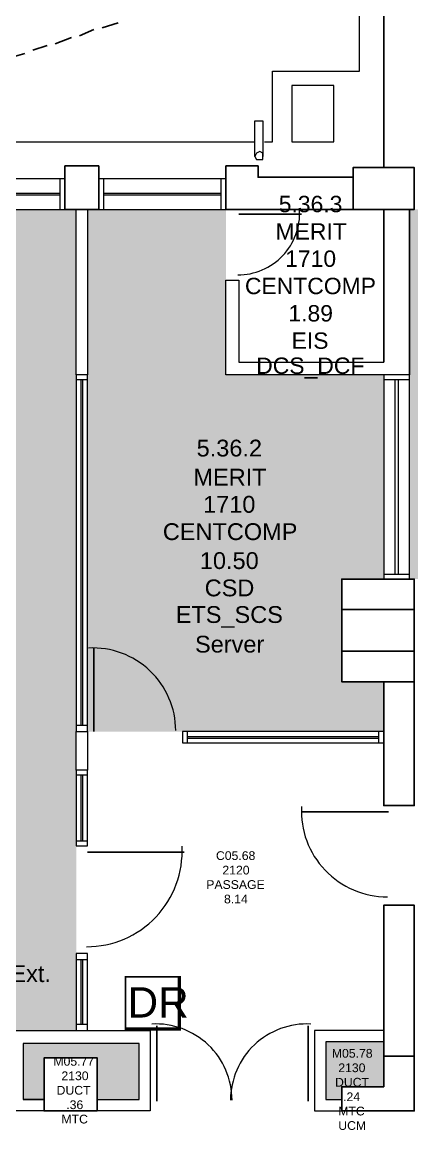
# Model space of a CAD drawing. Header units: millimetres. Extents: x -59 to 47, y 152 to 919.
# Drawn here: x 14.34 to 17.97, y 456.68 to 467.01 of the extents above; entities that cross this region are included whole.
import ezdxf

# ---------------------------------------------------------------- set-up
doc = ezdxf.new("R2010")
doc.units = ezdxf.units.MM
for name, color, linetype, true_color in [('PDF_014405$_ps_FIRE_ACCESS', 7, 'Continuous', 0x37dd00), ('PDF_014405$HL-TMP', 7, 'Continuous', 0xe6db59), ('PDF_014405$TEXT-LEVL', 7, 'Continuous', 0x767676)]:
    doc.layers.add(name, color=color, linetype=linetype, true_color=true_color)
for name, color, linetype in [('PDF_014405$ArchiCAD', 7, 'Continuous'), ('PDF_014405$BL', 7, 'Continuous'), ('PDF_014405$DR', 7, 'Continuous'), ('PDF_014405$WA', 7, 'Continuous'), ('PDF_014405$WA-COL', 7, 'Continuous'), ('PDF_014405$WA-EXT', 7, 'Continuous'), ('PDF_014405$WN', 7, 'Continuous'), ('PDF_Text', 7, 'Continuous')]:
    doc.layers.add(name, color=color, linetype=linetype)
doc.styles.add('PDF ArialMT', font='arial.ttf')

msp = doc.modelspace()

# ---------------------------------------------------------------- linework, layer by layer
at = {"layer": 'PDF_014405$_ps_FIRE_ACCESS', "lineweight": 0}
msp.add_lwpolyline([(15.299, 457.612, 0.03, 0.03, 0), (15.801, 457.612, 0.03, 0.03, 0), (15.801, 458.099, 0.015, 0.015, 0), (15.299, 458.099, 0.015, 0.015, 0)], format="xyseb", close=True, dxfattribs=at)
at = {"layer": 'PDF_014405$ArchiCAD', "lineweight": 0}
msp.add_lwpolyline([(16.581, 465.756), (16.581, 465.786), (16.551, 465.801), (16.521, 465.786), (16.506, 465.756), (16.521, 465.726), (16.551, 465.726), (16.581, 465.726)], close=True, dxfattribs=at)
at = {"layer": 'PDF_014405$BL', "lineweight": 9}
for points in [[(16.596, 465.891), (16.671, 465.891), (16.671, 466.551), (17.481, 466.551), (17.481, 469.221)], [(11.856, 465.891), (16.506, 465.891)], [(14.736, 465.546), (12.516, 465.546)], [(16.236, 465.546), (15.051, 465.546)], [(12.516, 465.261), (14.736, 465.261)], [(15.051, 465.261), (16.236, 465.261)], [(14.841, 463.716), (14.841, 460.387)], [(14.946, 460.387), (14.946, 463.716)], [(17.706, 463.716), (17.706, 461.811)], [(17.946, 461.811), (17.946, 463.716)], [(17.706, 460.387), (15.831, 460.387)], [(15.831, 460.282), (17.706, 460.282)], [(14.841, 460.027), (14.841, 459.322)], [(14.946, 459.322), (14.946, 460.027)], [(14.841, 458.317), (14.841, 457.597)], [(14.946, 457.597), (14.946, 458.317)]]:
    msp.add_lwpolyline(points, dxfattribs=at)
msp.add_lwpolyline([(16.851, 465.891), (17.241, 465.891), (17.241, 466.416), (16.851, 466.416)], close=True, dxfattribs=at)
at = {"layer": 'PDF_014405$DR', "lineweight": 0}
for points in [[(16.356, 465.216), (16.941, 465.216), (16.356, 465.216)], [(15.006, 460.387), (15.006, 461.167), (15.006, 460.387)], [(17.751, 459.637), (16.941, 459.637), (17.751, 459.637)], [(14.946, 459.262), (15.846, 459.262), (14.946, 459.262)], [(15.591, 456.937), (15.591, 457.642), (15.591, 456.937)], [(17.001, 456.937), (17.001, 457.642), (17.001, 456.937)]]:
    msp.add_lwpolyline(points, dxfattribs=at)
for centre, radius, start, end in [((16.346, 465.226), 0.577, 270, 2.9553), ((14.996, 460.396), 0.772, 0, 92.9553), ((17.741, 459.646), 0.802, 177.0447, 270), ((14.936, 459.271), 0.892, 270, 2.9553), ((15.581, 456.947), 0.712, 0, 92.9553), ((16.991, 456.947), 0.712, 87.0447, 180)]:
    msp.add_arc(centre, radius, start, end, dxfattribs=at)
at = {"layer": 'PDF_014405$HL-TMP', "color": 191, "lineweight": 0, "true_color": 0xbb77ff}
msp.add_lwpolyline([(14.541, 456.952), (14.346, 456.952), (14.541, 456.952)], close=True, dxfattribs=at)
at = {"layer": 'PDF_014405$HL-TMP', "color": 54, "true_color": 0x999900, "transparency": 33554559}
for points in [[(14.841, 465.261), (7.372, 465.261), (14.841, 463.716)], [(7.372, 465.261), (14.841, 463.716), (7.372, 463.716)], [(29.87, 465.261), (17.946, 465.261), (29.87, 461.811)], [(17.946, 465.261), (29.87, 461.811), (17.946, 461.811)], [(14.841, 463.716), (7.372, 463.716), (14.841, 459.322)], [(7.372, 463.716), (14.841, 459.322), (7.372, 459.322)], [(14.841, 459.322), (7.372, 459.322), (14.841, 457.597)], [(7.372, 459.322), (14.841, 457.597), (7.372, 457.597)]]:
    msp.add_solid(points, dxfattribs=at)
at = {"layer": 'PDF_014405$HL-TMP', "color": 113, "true_color": 0x62d992, "transparency": 33554559}
for points in [[(16.236, 465.261), (14.946, 465.261), (16.236, 463.716)], [(14.946, 465.261), (16.236, 463.716), (14.946, 463.716)], [(17.706, 463.716), (14.946, 463.716), (17.706, 461.811)], [(14.946, 463.716), (17.706, 461.811), (14.946, 461.811)], [(14.946, 461.811), (17.316, 461.811), (17.316, 461.811)], [(17.316, 461.811), (17.316, 461.811), (14.946, 461.811)], [(17.316, 461.811), (14.946, 461.811), (17.316, 460.852)], [(14.946, 461.811), (17.316, 460.852), (14.946, 460.852)], [(17.316, 461.811), (17.706, 461.811), (17.706, 461.811)], [(17.706, 460.852), (14.946, 460.852), (17.706, 460.387)], [(14.946, 460.852), (17.706, 460.387), (14.946, 460.387)]]:
    msp.add_solid(points, dxfattribs=at)
at = {"layer": 'PDF_014405$HL-TMP', "color": 191, "true_color": 0xbb77ff, "transparency": 33554559}
for points in [[(15.426, 457.477), (14.346, 457.477), (15.426, 457.342)], [(14.346, 457.477), (15.426, 457.342), (14.346, 457.342)], [(17.706, 457.492), (17.166, 457.492), (17.166, 457.492)], [(17.706, 457.492), (17.166, 457.492), (17.706, 457.072)], [(17.166, 457.492), (17.706, 457.072), (17.166, 457.072)], [(14.541, 457.342), (14.541, 457.342), (14.346, 457.342)], [(14.541, 457.342), (14.346, 457.342), (15.036, 457.342)], [(14.541, 457.342), (14.346, 457.342), (14.541, 456.952)], [(14.346, 457.342), (14.541, 456.952), (14.346, 456.952)], [(15.426, 457.342), (15.036, 457.342), (15.426, 456.952)], [(15.036, 457.342), (15.426, 456.952), (15.036, 456.952)], [(17.316, 456.952), (17.166, 456.952), (17.166, 457.072)], [(17.166, 457.072), (17.316, 457.072), (17.316, 456.952)], [(17.316, 456.952), (17.316, 456.952), (17.166, 456.952)]]:
    msp.add_solid(points, dxfattribs=at)
at = {"layer": 'PDF_014405$TEXT-LEVL', "lineweight": 0}
msp.add_lwpolyline([(16.506, 465.756), (16.506, 466.086), (16.581, 466.086), (16.581, 465.756)], dxfattribs=at)
at = {"layer": 'PDF_014405$WA', "lineweight": 20}
for points in [[(14.946, 465.261), (14.946, 463.716), (14.841, 463.716), (14.841, 465.261)], [(17.946, 463.716), (17.706, 463.716), (16.236, 463.716), (16.236, 464.601), (16.356, 464.601), (16.356, 463.836), (17.706, 463.836)], [(14.541, 456.847), (14.241, 456.847), (14.241, 457.597), (15.531, 457.597), (15.531, 456.847), (15.036, 456.847)], [(17.706, 457.597), (17.061, 457.597), (17.061, 456.847), (17.316, 456.847)], [(15.036, 456.952), (15.426, 456.952), (15.426, 457.477), (14.346, 457.477), (14.346, 456.952), (14.541, 456.952)], [(17.706, 457.492), (17.166, 457.492), (17.166, 456.952), (17.316, 456.952)]]:
    msp.add_lwpolyline(points, dxfattribs=at)
msp.add_lwpolyline([(14.841, 460.387), (14.946, 460.387), (14.946, 460.027), (14.841, 460.027)], close=True, dxfattribs=at)
at = {"layer": 'PDF_014405$WA-COL', "lineweight": 25}
for points in [[(15.231, 467.001), (15.081, 466.956)], [(15.006, 466.941), (14.871, 466.881)], [(14.571, 466.791), (14.436, 466.746)], [(14.796, 466.866), (14.646, 466.806)], [(14.361, 466.716), (14.211, 466.671)], [(17.421, 465.651), (17.991, 465.651), (17.991, 465.261), (17.421, 465.261), (17.421, 465.651), (17.421, 465.261), (17.991, 465.261), (17.991, 465.651)], [(17.991, 461.526), (17.991, 461.811), (17.316, 461.811), (17.316, 460.852), (17.991, 460.852), (17.991, 461.137)]]:
    msp.add_lwpolyline(points, dxfattribs=at)
for points in [[(14.736, 465.666), (15.051, 465.666), (15.051, 465.261), (14.736, 465.261)], [(17.316, 461.137), (17.316, 461.526), (17.991, 461.526), (17.991, 461.137)], [(15.036, 456.847), (14.541, 456.847), (14.541, 457.342), (15.036, 457.342)], [(17.991, 457.357), (17.991, 456.847), (17.316, 456.847), (17.316, 457.072), (17.706, 457.072), (17.706, 457.357)]]:
    msp.add_lwpolyline(points, close=True, dxfattribs=at)
at = {"layer": 'PDF_014405$WA-EXT', "lineweight": 25}
for points in [[(17.706, 465.651), (17.706, 469.446)], [(17.421, 465.261), (16.236, 465.261), (16.236, 465.666), (16.536, 465.666), (16.536, 465.561), (17.421, 465.561)], [(17.706, 463.836), (17.706, 465.261)], [(17.946, 463.716), (17.946, 465.261)], [(17.991, 460.852), (17.991, 459.697), (17.706, 459.697), (17.706, 460.852)], [(17.706, 457.357), (17.706, 458.767), (17.991, 458.767), (17.991, 457.357)]]:
    msp.add_lwpolyline(points, dxfattribs=at)
at = {"layer": 'PDF_014405$WN', "lineweight": 0}
for points in [[(14.691, 465.261), (14.691, 465.546)], [(14.736, 465.261), (14.736, 465.546)], [(15.051, 465.546), (15.051, 465.261)], [(15.096, 465.546), (15.096, 465.261)], [(16.191, 465.261), (16.191, 465.546)], [(16.236, 465.261), (16.236, 465.546)], [(12.561, 465.411), (14.691, 465.411)], [(12.561, 465.396), (14.691, 465.396)], [(15.096, 465.411), (16.191, 465.411)], [(15.096, 465.396), (16.191, 465.396)], [(14.946, 463.716), (14.841, 463.716)], [(14.946, 463.671), (14.841, 463.671)], [(14.886, 460.447), (14.886, 463.671)], [(14.901, 460.447), (14.901, 463.671)], [(17.946, 463.716), (17.706, 463.716)], [(17.946, 463.671), (17.706, 463.671)], [(17.811, 463.671), (17.811, 461.856)], [(17.841, 463.671), (17.841, 461.856)], [(17.706, 461.856), (17.946, 461.856)], [(17.706, 461.811), (17.946, 461.811)], [(14.841, 460.447), (14.946, 460.447)], [(14.841, 460.387), (14.946, 460.387)], [(15.831, 460.387), (15.831, 460.282)], [(15.876, 460.387), (15.876, 460.282)], [(17.661, 460.282), (17.661, 460.387)], [(17.706, 460.282), (17.706, 460.387)], [(15.876, 460.342), (17.661, 460.342)], [(15.876, 460.327), (17.661, 460.327)], [(14.946, 460.027), (14.841, 460.027)], [(14.946, 459.982), (14.841, 459.982)], [(14.886, 459.367), (14.886, 459.982)], [(14.901, 459.367), (14.901, 459.982)], [(14.841, 459.367), (14.946, 459.367)], [(14.841, 459.322), (14.946, 459.322)], [(14.946, 458.317), (14.841, 458.317)], [(14.946, 458.257), (14.841, 458.257)], [(14.886, 457.657), (14.886, 458.257)], [(14.901, 457.657), (14.901, 458.257)], [(14.841, 457.657), (14.946, 457.657)], [(14.841, 457.597), (14.946, 457.597)]]:
    msp.add_lwpolyline(points, dxfattribs=at)

# ---------------------------------------------------------------- texts
at = {"layer": 'PDF_Text', "attachment_point": 4, "style": 'PDF ArialMT'}
for s, insert, char_height in [('5.36.3', (16.728, 465.31), 0.1528), ('MERIT', (16.698, 465.055), 0.1528), ('1710', (16.788, 464.8), 0.1528), ('CENTCOMP', (16.413, 464.545), 0.1528), ('1.89', (16.818, 464.29), 0.1528), ('EIS', (16.848, 464.035), 0.1528), ('DCS_DCF', (16.518, 463.78), 0.1528), ('5.36.2', (15.963, 463.032), 0.1569), ('MERIT', (15.933, 462.762), 0.1569), ('1710', (16.023, 462.507), 0.1569), ('CENTCOMP', (15.648, 462.252), 0.1569), ('10.50', (15.993, 461.982), 0.1569), ('CSD', (16.038, 461.727), 0.1569), ('ETS_SCS', (15.768, 461.457), 0.1569), ('Server', (15.948, 461.202), 0.1569), ('C05.68', (16.143, 459.229), 0.0815), ('2120', (16.203, 459.094), 0.0815), ('PASSAGE', (16.053, 458.959), 0.0815), ('8.14', (16.218, 458.824), 0.0815), ('Red Lab Ext.', (13.338, 458.127), 0.15693), ('M05.78', (17.223, 457.384), 0.0815), ('M05.77', (14.628, 457.309), 0.0815), ('2130', (17.283, 457.249), 0.0815), ('2130', (14.703, 457.174), 0.0815), ('DUCT', (14.658, 457.039), 0.0815), ('DUCT', (17.253, 457.114), 0.0815), ('.24', (17.328, 456.979), 0.0815), ('.36', (14.748, 456.904), 0.0815), ('MTC', (17.283, 456.845), 0.0815), ('MTC', (14.703, 456.77), 0.0815), ('UCM', (17.283, 456.71), 0.0815)]:
    msp.add_mtext(s, dxfattribs=dict(at, insert=insert, char_height=char_height))
at = {"layer": 'PDF_Text', "color": 82, "true_color": 0x37dd00, "insert": (15.318, 457.86), "char_height": 0.2831, "attachment_point": 4, "style": 'PDF ArialMT'}
msp.add_mtext('DR', dxfattribs=at)

doc.saveas('drawing.dxf')
